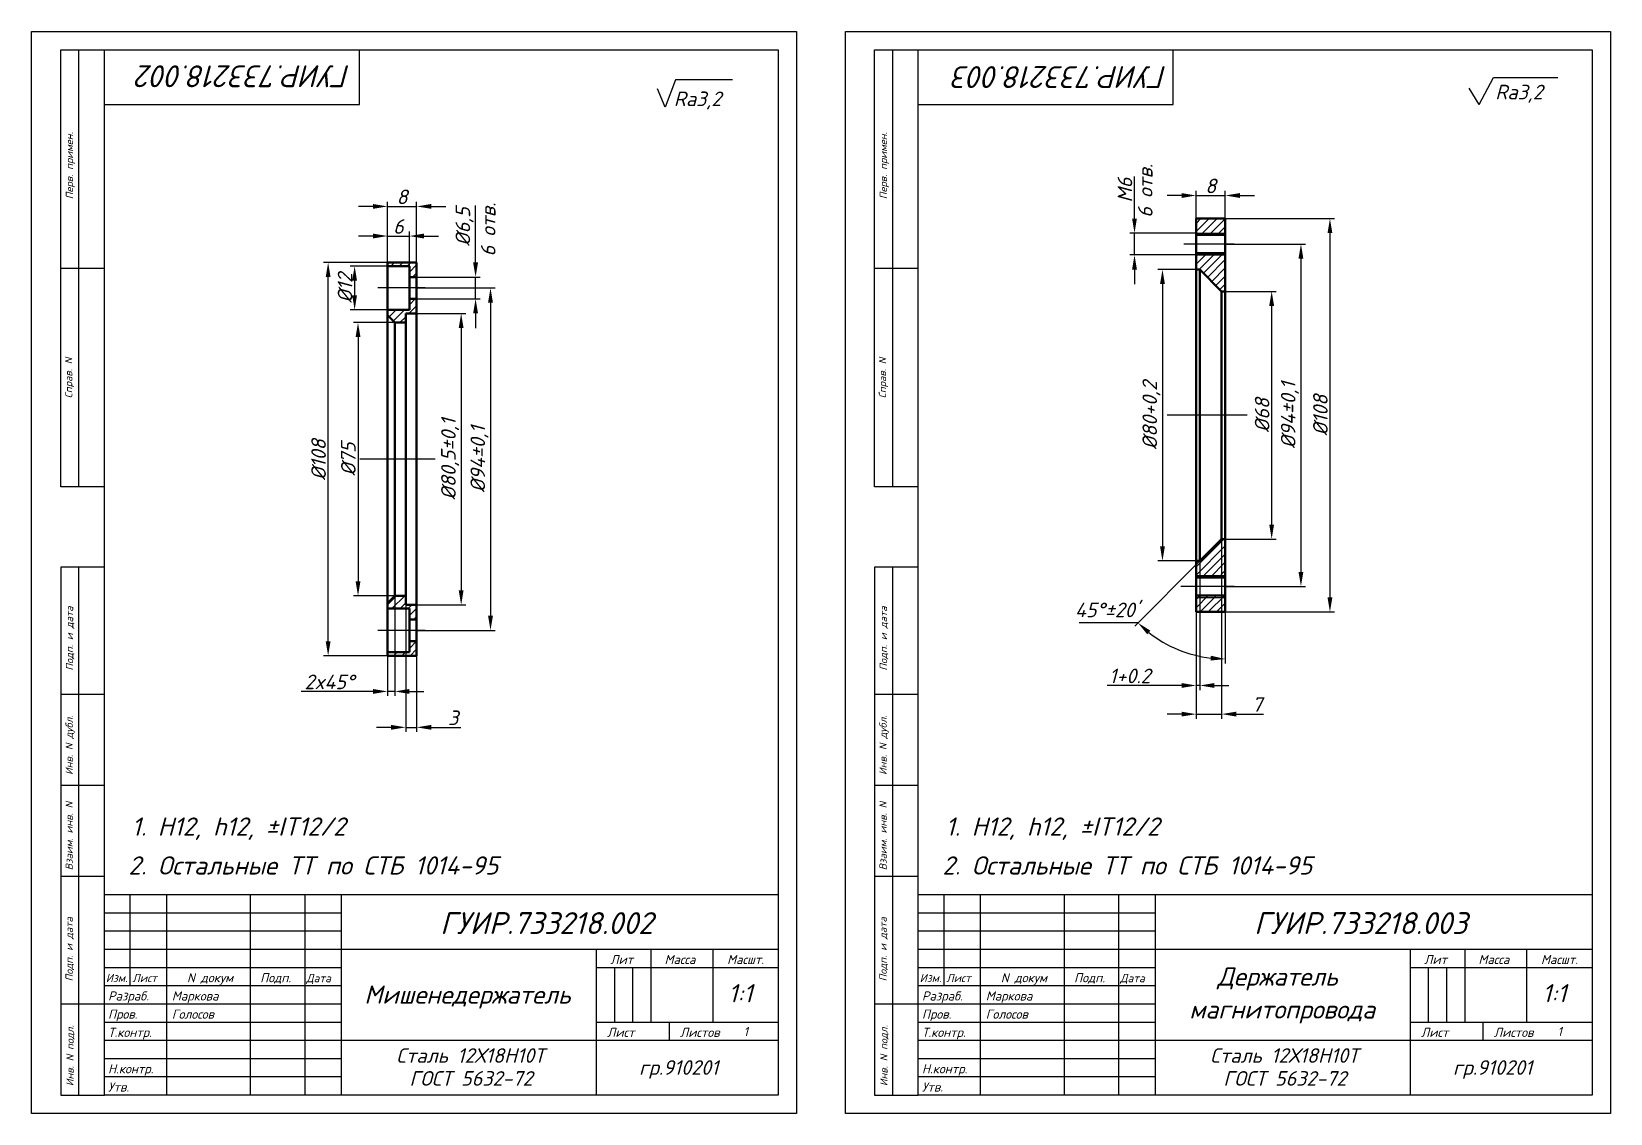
# Model space of a CAD drawing. Header units: millimetres. Extents: x -5427 to 3670, y -5891 to 948.
# Drawn here: x 1374.6 to 1808, y -550.9 to -253.9 of the extents above; entities that cross this region are included whole.
import ezdxf
from ezdxf.enums import TextEntityAlignment as Align

# ---------------------------------------------------------------- set-up
doc = ezdxf.new("R2010")
doc.units = ezdxf.units.MM
doc.header["$MEASUREMENT"] = 0
doc.linetypes.add('ACAD_ISO04W100', pattern=[30, 24, -3, 0, -3])
doc.layers.add('оси', color=1, linetype='ACAD_ISO04W100')
doc.layers.add('Толстые', color=7, linetype='Continuous', lineweight=50)
doc.layers.add('Тонкие', color=140, linetype='Continuous', lineweight=25)
doc.styles.get("Standard").update_dxf_attribs({"font": 'isocpeui.ttf'})
doc.styles.add('Для рамки', font='simplex.shx', dxfattribs={"oblique": 15, "height": 4})
doc.dimstyles.new('ISO-25', dxfattribs={"dimtxt": 4, "dimasz": 4, "dimexe": 1.25, "dimexo": 0, "dimtad": 1, "dimtxsty": 'Standard', "dimcen": 2.5, "dimadec": 0, "dimazin": 0, "dimtfac": 1, "dimtmove": 0, "dimatfit": 3, "dimfxl": 1, "dimarcsym": 0})

# ---------------------------------------------------------------- blocks, each defined once
blk = doc.blocks.new('*D19')
at = {"layer": 'Defpoints', "color": 0, "transparency": 16777216}
for p in [(1474.33, -333.78), (1464.23, -408.78), (1474.33, -408.78)]:
    blk.add_point(p, dxfattribs=at)
at = {"layer": 'Тонкие', "color": 0, "lineweight": -2, "transparency": 16777216}
for p, q in [((1474.33, -333.78), (1462.98, -333.78)), ((1464.23, -337.78), (1464.23, -404.78)), ((1474.33, -408.78), (1462.98, -408.78))]:
    blk.add_line(p, q, dxfattribs=at)
at = {"layer": 'Тонкие', "color": 0, "transparency": 16777216}
for points in [[(1463.57, -337.78), (1464.9, -337.78), (1464.23, -333.78)], [(1463.57, -404.78), (1464.9, -404.78), (1464.23, -408.78)]]:
    blk.add_solid(points, dxfattribs=at)
at = {"layer": 'Тонкие', "color": 0, "transparency": 16777216, "insert": (1461.58, -371.28), "char_height": 4, "attachment_point": 5, "rotation": 90}
blk.add_mtext('%%c75', dxfattribs=at)
blk = doc.blocks.new('*D20')
at = {"layer": 'Defpoints', "color": 0, "transparency": 16777216}
for p in [(1480.33, -331.28), (1480.33, -411.28), (1492.55, -411.28)]:
    blk.add_point(p, dxfattribs=at)
at = {"layer": 'Тонкие', "color": 0, "lineweight": -2, "transparency": 16777216}
for p, q in [((1480.33, -331.28), (1493.8, -331.28)), ((1492.55, -335.28), (1492.55, -407.28)), ((1480.33, -411.28), (1493.8, -411.28))]:
    blk.add_line(p, q, dxfattribs=at)
at = {"layer": 'Тонкие', "color": 0, "transparency": 16777216}
for points in [[(1491.88, -335.28), (1493.21, -335.28), (1492.55, -331.28)], [(1491.88, -407.28), (1493.21, -407.28), (1492.55, -411.28)]]:
    blk.add_solid(points, dxfattribs=at)
at = {"layer": 'Тонкие', "color": 0, "transparency": 16777216, "insert": (1489.52, -371.28), "char_height": 4, "attachment_point": 5, "rotation": 90}
blk.add_mtext('%%c80,5%%p0,1', dxfattribs=at)
blk = doc.blocks.new('*D21')
at = {"layer": 'Defpoints', "color": 0, "transparency": 16777216}
for p in [(1480.33, -324.28), (1480.33, -418.28), (1500.6, -418.28)]:
    blk.add_point(p, dxfattribs=at)
at = {"layer": 'Тонкие', "color": 0, "lineweight": -2, "transparency": 16777216}
for p, q in [((1480.33, -324.28), (1501.85, -324.28)), ((1500.6, -328.28), (1500.6, -414.28)), ((1480.33, -418.28), (1501.85, -418.28))]:
    blk.add_line(p, q, dxfattribs=at)
at = {"layer": 'Тонкие', "color": 0, "transparency": 16777216}
for points in [[(1499.93, -328.28), (1501.27, -328.28), (1500.6, -324.28)], [(1499.93, -414.28), (1501.27, -414.28), (1500.6, -418.28)]]:
    blk.add_solid(points, dxfattribs=at)
at = {"layer": 'Тонкие', "color": 0, "transparency": 16777216, "insert": (1497.58, -371.28), "char_height": 4, "attachment_point": 5, "rotation": 90}
blk.add_mtext('%%c94%%p0,1', dxfattribs=at)
blk = doc.blocks.new('*D22')
at = {"layer": 'Defpoints', "color": 0, "transparency": 16777216}
for p in [(1472.33, -410.78), (1474.33, -408.78), (1474.33, -435.04)]:
    blk.add_point(p, dxfattribs=at)
at = {"layer": 'Тонкие', "color": 0, "lineweight": -2, "transparency": 16777216}
for p, q in [((1472.33, -410.78), (1472.33, -436.29)), ((1474.33, -408.78), (1474.33, -436.29)), ((1468.33, -435.04), (1448.63, -435.04)), ((1474.33, -435.04), (1472.33, -435.04)), ((1478.33, -435.04), (1482.33, -435.04))]:
    blk.add_line(p, q, dxfattribs=at)
at = {"layer": 'Тонкие', "color": 0, "transparency": 16777216}
for points in [[(1468.33, -434.37), (1468.33, -435.71), (1472.33, -435.04)], [(1478.33, -434.37), (1478.33, -435.71), (1474.33, -435.04)]]:
    blk.add_solid(points, dxfattribs=at)
at = {"layer": 'Тонкие', "color": 0, "transparency": 16777216, "insert": (1456.38, -432.42), "char_height": 4, "attachment_point": 5}
blk.add_mtext('2x45%%d', dxfattribs=at)
blk = doc.blocks.new('*D23')
at = {"layer": 'Defpoints', "color": 0, "transparency": 16777216}
for p in [(1472.33, -318.28), (1463.3, -330.28), (1472.48, -330.28)]:
    blk.add_point(p, dxfattribs=at)
at = {"layer": 'Тонкие', "color": 0, "lineweight": -2, "transparency": 16777216}
for p, q in [((1472.33, -318.28), (1462.05, -318.28)), ((1463.3, -322.28), (1463.3, -326.28)), ((1472.48, -330.28), (1462.05, -330.28))]:
    blk.add_line(p, q, dxfattribs=at)
at = {"layer": 'Тонкие', "color": 0, "transparency": 16777216}
for points in [[(1462.63, -322.28), (1463.96, -322.28), (1463.3, -318.28)], [(1462.63, -326.28), (1463.96, -326.28), (1463.3, -330.28)]]:
    blk.add_solid(points, dxfattribs=at)
at = {"layer": 'Тонкие', "color": 0, "transparency": 16777216, "insert": (1460.67, -324.28), "char_height": 4, "attachment_point": 5, "rotation": 90}
blk.add_mtext('%%c12', dxfattribs=at)
blk = doc.blocks.new('*D24')
at = {"layer": 'Defpoints', "color": 0, "transparency": 16777216}
for p in [(1480.33, -321.28), (1480.33, -327.28), (1496.51, -327.28)]:
    blk.add_point(p, dxfattribs=at)
at = {"layer": 'Тонкие', "color": 0, "lineweight": -2, "transparency": 16777216}
for p, q in [((1496.51, -317.28), (1496.51, -301.63)), ((1480.33, -321.28), (1497.76, -321.28)), ((1496.51, -327.28), (1496.51, -321.28)), ((1480.33, -327.28), (1497.76, -327.28)), ((1496.51, -331.28), (1496.51, -335.28))]:
    blk.add_line(p, q, dxfattribs=at)
at = {"layer": 'Тонкие', "color": 0, "transparency": 16777216}
for points in [[(1495.84, -317.28), (1497.18, -317.28), (1496.51, -321.28)], [(1495.84, -331.28), (1497.18, -331.28), (1496.51, -327.28)]]:
    blk.add_solid(points, dxfattribs=at)
at = {"layer": 'Тонкие', "color": 0, "transparency": 16777216, "insert": (1493.49, -307.44), "char_height": 4, "attachment_point": 5, "rotation": 90}
blk.add_mtext('%%c6,5', dxfattribs=at)
blk = doc.blocks.new('*D25')
at = {"layer": 'Defpoints', "color": 0, "transparency": 16777216}
for p in [(1478.33, -310.02), (1472.33, -317.28), (1478.33, -318.28)]:
    blk.add_point(p, dxfattribs=at)
at = {"layer": 'Тонкие', "color": 0, "lineweight": -2, "transparency": 16777216}
for p, q in [((1468.33, -310.02), (1464.33, -310.02)), ((1472.33, -317.28), (1472.33, -308.77)), ((1472.33, -310.02), (1478.33, -310.02)), ((1478.33, -318.28), (1478.33, -308.77)), ((1482.33, -310.02), (1486.33, -310.02))]:
    blk.add_line(p, q, dxfattribs=at)
at = {"layer": 'Тонкие', "color": 0, "transparency": 16777216}
for points in [[(1468.33, -309.35), (1468.33, -310.69), (1472.33, -310.02)], [(1482.33, -309.35), (1482.33, -310.69), (1478.33, -310.02)]]:
    blk.add_solid(points, dxfattribs=at)
at = {"layer": 'Тонкие', "color": 0, "transparency": 16777216, "insert": (1475.33, -307.4), "char_height": 4, "attachment_point": 5}
blk.add_mtext('6', dxfattribs=at)
blk = doc.blocks.new('*D26')
at = {"layer": 'Defpoints', "color": 0, "transparency": 16777216}
for p in [(1480.33, -301.89), (1472.33, -317.28), (1480.33, -317.28)]:
    blk.add_point(p, dxfattribs=at)
at = {"layer": 'Тонкие', "color": 0, "lineweight": -2, "transparency": 16777216}
for p, q in [((1468.33, -301.89), (1464.33, -301.89)), ((1472.33, -317.28), (1472.33, -300.64)), ((1472.33, -301.89), (1480.33, -301.89)), ((1480.33, -317.28), (1480.33, -300.64)), ((1484.33, -301.89), (1488.33, -301.89))]:
    blk.add_line(p, q, dxfattribs=at)
at = {"layer": 'Тонкие', "color": 0, "transparency": 16777216}
for points in [[(1468.33, -301.22), (1468.33, -302.55), (1472.33, -301.89)], [(1484.33, -301.22), (1484.33, -302.55), (1480.33, -301.89)]]:
    blk.add_solid(points, dxfattribs=at)
at = {"layer": 'Тонкие', "color": 0, "transparency": 16777216, "insert": (1476.33, -299.26), "char_height": 4, "attachment_point": 5}
blk.add_mtext('8', dxfattribs=at)
blk = doc.blocks.new('*D29')
at = {"layer": 'Defpoints', "color": 0, "transparency": 16777216}
for p in [(1702.32, -325.22), (1702.32, -393.22), (1715.05, -393.22)]:
    blk.add_point(p, dxfattribs=at)
at = {"layer": 'Тонкие', "color": 0, "lineweight": -2, "transparency": 16777216}
for p, q in [((1702.32, -325.22), (1716.3, -325.22)), ((1715.05, -329.22), (1715.05, -389.22)), ((1702.32, -393.22), (1716.3, -393.22))]:
    blk.add_line(p, q, dxfattribs=at)
at = {"layer": 'Тонкие', "color": 0, "transparency": 16777216}
for points in [[(1714.39, -329.22), (1715.72, -329.22), (1715.05, -325.22)], [(1714.39, -389.22), (1715.72, -389.22), (1715.05, -393.22)]]:
    blk.add_solid(points, dxfattribs=at)
at = {"layer": 'Тонкие', "color": 0, "transparency": 16777216, "insert": (1712.43, -359.22), "char_height": 4, "attachment_point": 5, "rotation": 90}
blk.add_mtext('%%c68', dxfattribs=at)
blk = doc.blocks.new('*D30')
at = {"layer": 'Defpoints', "color": 0, "transparency": 16777216}
for p in [(1702.32, -312.22), (1702.32, -406.22), (1723.09, -406.22)]:
    blk.add_point(p, dxfattribs=at)
at = {"layer": 'Тонкие', "color": 0, "lineweight": -2, "transparency": 16777216}
for p, q in [((1702.32, -312.22), (1724.34, -312.22)), ((1723.09, -316.22), (1723.09, -402.22)), ((1702.32, -406.22), (1724.34, -406.22))]:
    blk.add_line(p, q, dxfattribs=at)
at = {"layer": 'Тонкие', "color": 0, "transparency": 16777216}
for points in [[(1722.42, -316.22), (1723.75, -316.22), (1723.09, -312.22)], [(1722.42, -402.22), (1723.75, -402.22), (1723.09, -406.22)]]:
    blk.add_solid(points, dxfattribs=at)
at = {"layer": 'Тонкие', "color": 0, "transparency": 16777216, "insert": (1720.06, -359.22), "char_height": 4, "attachment_point": 5, "rotation": 90}
blk.add_mtext('%%c94%%p0,1', dxfattribs=at)
blk = doc.blocks.new('*D31')
at = {"layer": 'Defpoints', "color": 0, "transparency": 16777216}
for p in [(1702.32, -305.22), (1702.32, -413.22), (1731.05, -413.22)]:
    blk.add_point(p, dxfattribs=at)
at = {"layer": 'Тонкие', "color": 0, "lineweight": -2, "transparency": 16777216}
for p, q in [((1702.32, -305.22), (1732.3, -305.22)), ((1731.05, -309.22), (1731.05, -409.22)), ((1702.32, -413.22), (1732.3, -413.22))]:
    blk.add_line(p, q, dxfattribs=at)
at = {"layer": 'Тонкие', "color": 0, "transparency": 16777216}
for points in [[(1730.39, -309.22), (1731.72, -309.22), (1731.05, -305.22)], [(1730.39, -409.22), (1731.72, -409.22), (1731.05, -413.22)]]:
    blk.add_solid(points, dxfattribs=at)
at = {"layer": 'Тонкие', "color": 0, "transparency": 16777216, "insert": (1728.43, -359.22), "char_height": 4, "attachment_point": 5, "rotation": 90}
blk.add_mtext('%%c108', dxfattribs=at)
blk = doc.blocks.new('*D32')
at = {"layer": 'Defpoints', "color": 0, "transparency": 16777216}
for p in [(1694.32, -319.22), (1685.07, -399.22), (1694.32, -399.22)]:
    blk.add_point(p, dxfattribs=at)
at = {"layer": 'Тонкие', "color": 0, "lineweight": -2, "transparency": 16777216}
for p, q in [((1694.32, -319.22), (1683.82, -319.22)), ((1685.07, -323.22), (1685.07, -395.22)), ((1694.32, -399.22), (1683.82, -399.22))]:
    blk.add_line(p, q, dxfattribs=at)
at = {"layer": 'Тонкие', "color": 0, "transparency": 16777216}
for points in [[(1684.41, -323.22), (1685.74, -323.22), (1685.07, -319.22)], [(1684.41, -395.22), (1685.74, -395.22), (1685.07, -399.22)]]:
    blk.add_solid(points, dxfattribs=at)
at = {"layer": 'Тонкие', "color": 0, "transparency": 16777216, "insert": (1682.05, -359.22), "char_height": 4, "attachment_point": 5, "rotation": 90}
blk.add_mtext('%%c80+0,2', dxfattribs=at)
blk = doc.blocks.new('*D33')
at = {"layer": 'Defpoints', "color": 0, "transparency": 16777216}
for p in [(1677.4, -309.22), (1694.32, -309.22), (1694.32, -315.22)]:
    blk.add_point(p, dxfattribs=at)
at = {"layer": 'Тонкие', "color": 0, "lineweight": -2, "transparency": 16777216}
for p, q in [((1677.4, -305.22), (1677.4, -293.63)), ((1694.32, -309.22), (1676.15, -309.22)), ((1677.4, -315.22), (1677.4, -309.22)), ((1694.32, -315.22), (1676.15, -315.22)), ((1677.4, -319.22), (1677.4, -323.22))]:
    blk.add_line(p, q, dxfattribs=at)
at = {"layer": 'Тонкие', "color": 0, "transparency": 16777216}
for points in [[(1676.73, -305.22), (1678.06, -305.22), (1677.4, -309.22)], [(1676.73, -319.22), (1678.06, -319.22), (1677.4, -315.22)]]:
    blk.add_solid(points, dxfattribs=at)
at = {"layer": 'Тонкие', "color": 0, "transparency": 16777216, "insert": (1674.77, -297.42), "char_height": 4, "attachment_point": 5, "rotation": 90}
blk.add_mtext('M6', dxfattribs=at)
blk = doc.blocks.new('*D34')
at = {"layer": 'Defpoints', "color": 0, "transparency": 16777216}
for p in [(1695.32, -399.22), (1694.32, -413.22), (1695.32, -433.4)]:
    blk.add_point(p, dxfattribs=at)
at = {"layer": 'Тонкие', "color": 0, "lineweight": -2, "transparency": 16777216}
for p, q in [((1695.32, -399.22), (1695.32, -434.65)), ((1694.32, -413.22), (1694.32, -434.65)), ((1690.32, -433.4), (1669.89, -433.4)), ((1695.32, -433.4), (1694.32, -433.4)), ((1699.32, -433.4), (1703.32, -433.4))]:
    blk.add_line(p, q, dxfattribs=at)
at = {"layer": 'Тонкие', "color": 0, "transparency": 16777216}
for points in [[(1690.32, -432.74), (1690.32, -434.07), (1694.32, -433.4)], [(1699.32, -432.74), (1699.32, -434.07), (1695.32, -433.4)]]:
    blk.add_solid(points, dxfattribs=at)
at = {"layer": 'Тонкие', "color": 0, "transparency": 16777216, "insert": (1676.12, -430.78), "char_height": 4, "attachment_point": 5}
blk.add_mtext('1+0.2', dxfattribs=at)
blk = doc.blocks.new('*D35')
at = {"layer": 'Defpoints', "color": 0, "transparency": 16777216}
for p in [(1701.32, -393.22), (1694.32, -413.22), (1701.32, -441.27)]:
    blk.add_point(p, dxfattribs=at)
at = {"layer": 'Тонкие', "color": 0, "lineweight": -2, "transparency": 16777216}
for p, q in [((1701.32, -393.22), (1701.32, -442.52)), ((1694.32, -413.22), (1694.32, -442.52)), ((1690.32, -441.27), (1686.32, -441.27)), ((1694.32, -441.27), (1701.32, -441.27)), ((1705.32, -441.27), (1712.77, -441.27))]:
    blk.add_line(p, q, dxfattribs=at)
at = {"layer": 'Тонкие', "color": 0, "transparency": 16777216}
for points in [[(1690.32, -440.6), (1690.32, -441.93), (1694.32, -441.27)], [(1705.32, -440.6), (1705.32, -441.93), (1701.32, -441.27)]]:
    blk.add_solid(points, dxfattribs=at)
at = {"layer": 'Тонкие', "color": 0, "transparency": 16777216, "insert": (1711.04, -438.62), "char_height": 4, "attachment_point": 5}
blk.add_mtext('7', dxfattribs=at)
blk = doc.blocks.new('*D36')
at = {"layer": 'Defpoints', "color": 0, "transparency": 16777216}
for p in [(1702.32, -298.89), (1694.32, -305.22), (1702.32, -305.22)]:
    blk.add_point(p, dxfattribs=at)
at = {"layer": 'Тонкие', "color": 0, "lineweight": -2, "transparency": 16777216}
for p, q in [((1690.32, -298.89), (1686.32, -298.89)), ((1694.32, -305.22), (1694.32, -297.64)), ((1694.32, -298.89), (1702.32, -298.89)), ((1702.32, -305.22), (1702.32, -297.64)), ((1706.32, -298.89), (1710.32, -298.89))]:
    blk.add_line(p, q, dxfattribs=at)
at = {"layer": 'Тонкие', "color": 0, "transparency": 16777216}
for points in [[(1690.32, -298.23), (1690.32, -299.56), (1694.32, -298.89)], [(1706.32, -298.23), (1706.32, -299.56), (1702.32, -298.89)]]:
    blk.add_solid(points, dxfattribs=at)
at = {"layer": 'Тонкие', "color": 0, "transparency": 16777216, "insert": (1698.32, -296.27), "char_height": 4, "attachment_point": 5}
blk.add_mtext('8', dxfattribs=at)
blk = doc.blocks.new('*D93')
at = {"layer": 'Defpoints', "color": 0, "transparency": 16777216}
for p in [(1477.33, -411.28), (1480.33, -411.28), (1477.33, -444.9)]:
    blk.add_point(p, dxfattribs=at)
at = {"layer": 'Тонкие', "color": 0, "lineweight": -2, "transparency": 16777216}
for p, q in [((1477.33, -411.28), (1477.33, -446.15)), ((1480.33, -411.28), (1480.33, -446.15)), ((1473.33, -444.9), (1469.33, -444.9)), ((1477.33, -444.9), (1480.33, -444.9)), ((1484.33, -444.9), (1492.42, -444.9))]:
    blk.add_line(p, q, dxfattribs=at)
at = {"layer": 'Тонкие', "color": 0, "transparency": 16777216}
for points in [[(1473.33, -444.23), (1473.33, -445.56), (1477.33, -444.9)], [(1484.33, -444.23), (1484.33, -445.56), (1480.33, -444.9)]]:
    blk.add_solid(points, dxfattribs=at)
at = {"layer": 'Тонкие', "color": 0, "transparency": 16777216, "insert": (1490.37, -442.27), "char_height": 4, "attachment_point": 5}
blk.add_mtext('3', dxfattribs=at)
blk = doc.blocks.new('*D371')
at = {"layer": 'Defpoints', "color": 0, "transparency": 16777216}
for p in [(1456.03, -317.28), (1472.33, -317.28), (1472.33, -425.28)]:
    blk.add_point(p, dxfattribs=at)
at = {"layer": 'Тонкие', "color": 0, "lineweight": -2, "transparency": 16777216}
for p, q in [((1472.33, -317.28), (1454.78, -317.28)), ((1456.03, -421.28), (1456.03, -321.28)), ((1472.33, -425.28), (1454.78, -425.28))]:
    blk.add_line(p, q, dxfattribs=at)
at = {"layer": 'Тонкие', "color": 0, "transparency": 16777216}
for points in [[(1455.37, -321.28), (1456.7, -321.28), (1456.03, -317.28)], [(1455.37, -421.28), (1456.7, -421.28), (1456.03, -425.28)]]:
    blk.add_solid(points, dxfattribs=at)
at = {"layer": 'Тонкие', "color": 0, "transparency": 16777216, "insert": (1453.41, -371.45), "char_height": 4, "attachment_point": 5, "rotation": 90}
blk.add_mtext('%%c108', dxfattribs=at)

msp = doc.modelspace()

# ---------------------------------------------------------------- hatches: boundary and pattern name
at = {"layer": 'Тонкие'}
h = msp.add_hatch(dxfattribs=at)
h.set_pattern_fill('ANSI31', color=256, scale=0.5, style=0)
h.set_pattern_definition([(45, (-4741.943, 807.3483), (-1.122532, 1.122532), [])])
h.paths.add_polyline_path([(1702.316, -305.216), (1694.317, -305.216), (1694.317, -309.216), (1702.316, -309.216)])
h.paths.add_polyline_path([(1702.316, -315.216), (1694.317, -315.216), (1694.317, -319.216), (1695.317, -319.216), (1701.317, -325.216), (1702.316, -325.216)])
h.paths.add_polyline_path([(1702.316, -393.216), (1701.317, -393.216), (1695.317, -399.216), (1695.317, -399.216), (1694.317, -399.216), (1694.317, -403.216), (1702.316, -403.216)])
h.paths.add_polyline_path([(1702.316, -409.216), (1694.317, -409.216), (1694.317, -413.216), (1702.316, -413.216)])
h.paths.add_polyline_path([(1702.316, -309.216), (1694.317, -309.216), (1694.317, -309.716), (1702.316, -309.716)])
h.paths.add_polyline_path([(1702.316, -314.716), (1694.317, -314.716), (1694.317, -315.216), (1702.316, -315.216)])
h.paths.add_polyline_path([(1702.316, -403.216), (1694.317, -403.216), (1694.317, -403.716), (1702.316, -403.716)])
h.paths.add_polyline_path([(1702.316, -408.716), (1694.317, -408.716), (1694.317, -409.216), (1702.316, -409.216)])
h = msp.add_hatch(dxfattribs=at)
h.set_pattern_fill('ANSI31', color=256, scale=0.5, style=0)
h.set_pattern_definition([(45, (-3870.6944, 830.4975), (-1.122532, 1.122532), [])])
h.paths.add_polyline_path([(1480.331, -317.283), (1472.331, -317.283), (1472.331, -318.283), (1478.331, -318.283), (1478.331, -321.283), (1480.331, -321.283)])
h.paths.add_polyline_path([(1480.331, -331.283), (1480.331, -327.283), (1478.331, -327.283), (1478.331, -330.283), (1472.331, -330.283), (1472.331, -331.783), (1474.331, -333.783), (1477.331, -333.783), (1477.331, -331.283)])
h.paths.add_polyline_path([(1478.331, -412.283), (1478.331, -415.283), (1480.331, -415.283), (1480.331, -411.283), (1477.331, -411.283), (1477.331, -408.783), (1474.331, -408.783), (1472.331, -410.783), (1472.331, -412.283)])
h.paths.add_polyline_path([(1480.331, -425.283), (1480.331, -421.283), (1478.331, -421.283), (1478.331, -424.283), (1472.331, -424.283), (1472.331, -425.283)])

# ---------------------------------------------------------------- linework, layer by layer
for p, q in [((1374.616, -550.888), (1374.616, -253.888)), ((1374.616, -253.888), (1584.616, -253.888)), ((1584.616, -253.888), (1584.616, -550.888)), ((1598.049, -550.888), (1598.049, -253.888)), ((1598.049, -253.888), (1808.049, -253.888)), ((1808.049, -253.888), (1808.049, -550.888)), ((1382.616, -378.888), (1382.616, -258.888)), ((1382.616, -258.888), (1394.616, -258.888)), ((1387.616, -378.888), (1387.616, -258.888)), ((1394.616, -545.888), (1394.616, -258.888)), ((1394.616, -258.888), (1579.616, -258.888)), ((1464.616, -273.888), (1464.616, -258.888)), ((1579.616, -258.888), (1579.616, -545.888)), ((1606.049, -378.888), (1606.049, -258.888)), ((1606.049, -258.888), (1618.049, -258.888)), ((1611.049, -378.888), (1611.049, -258.888)), ((1618.049, -545.888), (1618.049, -258.888)), ((1618.049, -258.888), (1803.049, -258.888)), ((1688.049, -273.888), (1688.049, -258.888)), ((1803.049, -258.888), (1803.049, -545.888)), ((1394.616, -273.888), (1464.616, -273.888)), ((1618.049, -273.888), (1688.049, -273.888)), ((1394.616, -318.888), (1382.616, -318.888)), ((1618.049, -318.888), (1606.049, -318.888)), ((1394.616, -378.888), (1382.616, -378.888)), ((1618.049, -378.888), (1606.049, -378.888)), ((1382.616, -400.888), (1382.616, -545.888)), ((1394.616, -400.888), (1382.616, -400.888)), ((1387.616, -545.888), (1387.616, -400.888)), ((1606.049, -400.888), (1606.049, -545.888)), ((1618.049, -400.888), (1606.049, -400.888)), ((1611.049, -545.888), (1611.049, -400.888)), ((1394.616, -435.888), (1382.616, -435.888)), ((1618.049, -435.888), (1606.049, -435.888)), ((1394.616, -460.888), (1382.616, -460.888)), ((1618.049, -460.888), (1606.049, -460.888)), ((1394.616, -485.888), (1382.616, -485.888)), ((1618.049, -485.888), (1606.049, -485.888)), ((1579.616, -490.888), (1394.616, -490.888)), ((1401.616, -490.888), (1401.616, -515.888)), ((1401.616, -490.888), (1401.616, -515.888)), ((1411.616, -490.888), (1411.616, -545.888)), ((1411.616, -490.888), (1411.616, -545.888)), ((1434.616, -490.888), (1434.616, -545.888)), ((1434.616, -490.888), (1434.616, -545.888)), ((1449.616, -490.888), (1449.616, -545.888)), ((1449.616, -490.888), (1449.616, -545.888)), ((1459.616, -490.888), (1459.616, -545.888)), ((1459.616, -490.888), (1459.616, -545.888)), ((1803.049, -490.888), (1618.049, -490.888)), ((1625.049, -490.888), (1625.049, -515.888)), ((1625.049, -490.888), (1625.049, -515.888)), ((1635.049, -490.888), (1635.049, -545.888)), ((1635.049, -490.888), (1635.049, -545.888)), ((1658.049, -490.888), (1658.049, -545.888)), ((1658.049, -490.888), (1658.049, -545.888)), ((1673.049, -490.888), (1673.049, -545.888)), ((1673.049, -490.888), (1673.049, -545.888)), ((1683.049, -490.888), (1683.049, -545.888)), ((1683.049, -490.888), (1683.049, -545.888)), ((1579.616, -505.888), (1459.616, -505.888)), ((1529.616, -505.888), (1529.616, -545.888)), ((1529.616, -505.888), (1529.616, -545.888)), ((1544.616, -505.888), (1544.616, -525.888)), ((1544.616, -505.888), (1544.616, -525.888)), ((1561.616, -505.888), (1561.616, -525.888)), ((1561.616, -505.888), (1561.616, -525.888)), ((1803.049, -505.888), (1683.049, -505.888)), ((1753.049, -505.888), (1753.049, -545.888)), ((1753.049, -505.888), (1753.049, -545.888)), ((1768.049, -505.888), (1768.049, -525.888)), ((1768.049, -505.888), (1768.049, -525.888)), ((1785.049, -505.888), (1785.049, -525.888)), ((1785.049, -505.888), (1785.049, -525.888)), ((1459.616, -510.888), (1394.616, -510.888)), ((1579.616, -510.888), (1529.616, -510.888)), ((1683.049, -510.888), (1618.049, -510.888)), ((1803.049, -510.888), (1753.049, -510.888)), ((1459.616, -515.888), (1394.616, -515.888)), ((1459.616, -515.888), (1394.616, -515.888)), ((1683.049, -515.888), (1618.049, -515.888)), ((1683.049, -515.888), (1618.049, -515.888)), ((1394.616, -520.888), (1382.616, -520.888)), ((1618.049, -520.888), (1606.049, -520.888)), ((1579.616, -525.888), (1529.616, -525.888)), ((1579.616, -525.888), (1529.616, -525.888)), ((1549.616, -525.888), (1549.616, -530.888)), ((1549.616, -525.888), (1549.616, -530.888)), ((1803.049, -525.888), (1753.049, -525.888)), ((1803.049, -525.888), (1753.049, -525.888)), ((1773.049, -525.888), (1773.049, -530.888)), ((1773.049, -525.888), (1773.049, -530.888)), ((1579.616, -530.888), (1459.616, -530.888)), ((1579.616, -530.888), (1459.616, -530.888)), ((1803.049, -530.888), (1683.049, -530.888)), ((1803.049, -530.888), (1683.049, -530.888)), ((1382.616, -545.888), (1394.616, -545.888)), ((1579.616, -545.888), (1394.616, -545.888)), ((1606.049, -545.888), (1618.049, -545.888)), ((1803.049, -545.888), (1618.049, -545.888)), ((1584.616, -550.888), (1374.616, -550.888)), ((1808.049, -550.888), (1598.049, -550.888))]:
    msp.add_line(p, q)
at = {"layer": 'оси'}
for p, q in [((1704.773, -312.216), (1690.951, -312.216)), ((1482.675, -324.283), (1469.64, -324.283)), ((1708.334, -359.216), (1686.341, -359.216)), ((1485.388, -371.283), (1464.69, -371.283)), ((1704.773, -406.216), (1690.122, -406.216)), ((1482.675, -418.283), (1469.64, -418.283))]:
    msp.add_line(p, q, dxfattribs=at)
at = {"layer": 'Толстые'}
for p, q in [((1694.317, -413.216), (1694.317, -305.216)), ((1694.317, -305.216), (1702.316, -305.216)), ((1702.316, -305.216), (1702.316, -413.216)), ((1702.317, -309.716), (1694.317, -309.716)), ((1702.317, -314.716), (1694.317, -314.716)), ((1472.331, -425.283), (1472.331, -317.283)), ((1472.331, -317.283), (1480.331, -317.283)), ((1472.331, -318.283), (1478.331, -318.283)), ((1478.331, -318.283), (1478.331, -330.283)), ((1480.331, -425.283), (1480.331, -317.283)), ((1695.317, -319.216), (1694.317, -319.216)), ((1695.317, -319.216), (1701.317, -325.216)), ((1695.317, -319.216), (1695.317, -399.216)), ((1480.331, -321.283), (1478.331, -321.283)), ((1480.331, -327.283), (1478.331, -327.283)), ((1702.317, -325.216), (1701.317, -325.216)), ((1701.317, -325.216), (1701.317, -393.216)), ((1472.331, -330.283), (1478.331, -330.283)), ((1472.331, -331.783), (1474.331, -333.783)), ((1477.331, -411.283), (1477.331, -331.283)), ((1480.331, -331.283), (1477.331, -331.283)), ((1474.331, -333.783), (1474.331, -408.783)), ((1474.331, -333.783), (1477.331, -333.783)), ((1472.331, -366.283), (1472.331, -413.283)), ((1695.317, -399.216), (1701.317, -393.216)), ((1702.317, -393.216), (1701.317, -393.216)), ((1695.317, -399.216), (1694.317, -399.216)), ((1702.317, -403.716), (1694.317, -403.716)), ((1472.331, -410.783), (1474.331, -408.783)), ((1474.331, -408.783), (1477.331, -408.783)), ((1480.331, -411.283), (1477.331, -411.283)), ((1702.317, -408.716), (1694.317, -408.716)), ((1472.331, -412.283), (1478.331, -412.283)), ((1478.331, -424.283), (1478.331, -412.283)), ((1480.331, -415.283), (1478.331, -415.283)), ((1694.317, -413.216), (1702.316, -413.216)), ((1472.331, -424.283), (1478.331, -424.283)), ((1480.331, -421.283), (1478.331, -421.283)), ((1472.331, -425.283), (1480.331, -425.283))]:
    msp.add_line(p, q, dxfattribs=at)
at = {"layer": 'Тонкие'}
for p, q in [((1551.347, -267.102), (1548.57, -274.615)), ((1567.073, -267.102), (1551.347, -267.102)), ((1771.977, -273.91), (1775.941, -266.485)), ((1775.941, -266.485), (1793.607, -266.489)), ((1548.57, -274.615), (1546.488, -269.645)), ((1771.977, -273.91), (1769.251, -269.455)), ((1694.317, -309.216), (1702.317, -309.216)), ((1694.317, -315.216), (1702.317, -315.216)), ((1695.317, -399.216), (1677.448, -417.084)), ((1694.317, -403.216), (1702.317, -403.216)), ((1694.317, -409.216), (1702.317, -409.216)), ((1702.316, -413.216), (1702.316, -427.385)), ((1678.332, -416.2), (1662.242, -416.2)), ((1459.616, -495.888), (1394.616, -495.888)), ((1683.049, -495.888), (1618.049, -495.888)), ((1459.616, -500.888), (1394.616, -500.888)), ((1683.049, -500.888), (1618.049, -500.888)), ((1459.616, -505.888), (1394.616, -505.888)), ((1683.049, -505.888), (1618.049, -505.888)), ((1534.616, -510.888), (1534.616, -525.888)), ((1534.616, -510.888), (1534.616, -525.888)), ((1539.616, -510.888), (1539.616, -525.888)), ((1539.616, -510.888), (1539.616, -525.888)), ((1758.049, -510.888), (1758.049, -525.888)), ((1758.049, -510.888), (1758.049, -525.888)), ((1763.049, -510.888), (1763.049, -525.888)), ((1763.049, -510.888), (1763.049, -525.888)), ((1459.616, -520.888), (1394.616, -520.888)), ((1459.616, -520.888), (1394.616, -520.888)), ((1683.049, -520.888), (1618.049, -520.888)), ((1683.049, -520.888), (1618.049, -520.888)), ((1459.616, -525.888), (1394.616, -525.888)), ((1459.616, -525.888), (1394.616, -525.888)), ((1683.049, -525.888), (1618.049, -525.888)), ((1683.049, -525.888), (1618.049, -525.888)), ((1459.616, -530.888), (1394.616, -530.888)), ((1459.616, -530.888), (1394.616, -530.888)), ((1683.049, -530.888), (1618.049, -530.888)), ((1683.049, -530.888), (1618.049, -530.888)), ((1459.616, -535.888), (1394.616, -535.888)), ((1459.616, -535.888), (1394.616, -535.888)), ((1683.049, -535.888), (1618.049, -535.888)), ((1683.049, -535.888), (1618.049, -535.888)), ((1459.616, -540.888), (1394.616, -540.888)), ((1459.616, -540.888), (1394.616, -540.888)), ((1683.049, -540.888), (1618.049, -540.888)), ((1683.049, -540.888), (1618.049, -540.888))]:
    msp.add_line(p, q, dxfattribs=at)
msp.add_arc((1702.316, -392.216), 33.918, 231.7608, 263.23921, dxfattribs=at)
for points in [[(1680.88, -419.356), (1681.765, -418.359), (1678.332, -416.2)], [(1698.363, -425.234), (1698.284, -426.565), (1702.316, -426.135)]]:
    msp.add_solid(points, dxfattribs=at)

# ---------------------------------------------------------------- texts
for s, height, rotation, p in [('ГУИР.733218.002', 6, 180, (1462.24, -263.157)), ('ГУИР.733218.003', 6, 180, (1686.43, -263.372)), ('6 отв.', 4, 90, (1682.356, -305)), ('6 отв.', 4, 90, (1501.977, -315.634))]:
    msp.add_text(s, height=height, rotation=rotation, dxfattribs=at).set_placement(p)
for s, height, p in [('Ra3,2', 4, (1776.438, -272.484)), ('Ra3,2', 4, (1550.931, -274.346)), ("45%%d%%p20'", 4, (1661.059, -414.668)), ('1. H12, h12, %%pIT12/2', 5, (1402.121, -474.63)), ('1. H12, h12, %%pIT12/2', 5, (1625.554, -474.63)), ('2. Остальные ТТ по СТБ 1014-95', 5, (1401.222, -485.31)), ('2. Остальные ТТ по СТБ 1014-95', 5, (1624.655, -485.31)), ('ГУИР.733218.002', 6, (1486.78, -501.631)), ('ГУИР.733218.003', 6, (1710.213, -501.631)), ('Держатель', 5, (1700.158, -515.807)), ('Изм.', 2.25, (1394.984, -514.844)), ('Лист', 2.25, (1402.271, -514.844)), ('Дата', 2.25, (1450.02, -514.874)), ('Мишенедержатель', 5, (1465.949, -520.756)), ('1:1', 5, (1565.903, -520.386)), ('Изм.', 2.25, (1618.417, -514.844)), ('Лист', 2.25, (1625.704, -514.844)), ('Дата', 2.25, (1673.453, -514.874)), ('1:1', 5, (1789.336, -520.386)), ('Разраб.', 2.5, (1395.616, -519.888)), ('Маркова', 2.5, (1413.127, -519.888)), ('Разраб.', 2.5, (1619.049, -519.888)), ('Маркова', 2.5, (1636.56, -519.888)), ('Пров.', 2.5, (1395.616, -524.888)), ('Голосов', 2.5, (1413.127, -524.888)), ('Пров.', 2.5, (1619.049, -524.888)), ('Голосов', 2.5, (1636.56, -524.888)), ('магнитопровода', 5, (1692.433, -524.841)), ('Т.контр.', 2.5, (1395.616, -529.888)), ('Лист', 2.5, (1532.616, -529.888)), ('Листов', 2.5, (1552.616, -529.888)), ('1', 2.5, (1570.054, -529.655)), ('Т.контр.', 2.5, (1619.049, -529.888)), ('Лист', 2.5, (1756.049, -529.888)), ('Листов', 2.5, (1776.049, -529.888)), ('1', 2.5, (1793.487, -529.655)), ('Сталь 12Х18Н10Т', 4, (1474.747, -536.998)), ('Сталь 12Х18Н10Т', 4, (1698.18, -536.998)), ('Н.контр.', 2.5, (1395.616, -539.888)), ('гр.910201', 4, (1541.401, -540.286)), ('Н.контр.', 2.5, (1619.049, -539.888)), ('гр.910201', 4, (1764.834, -540.286)), ('ГОСТ 5632-72', 4, (1478.354, -543.278)), ('ГОСТ 5632-72', 4, (1701.787, -543.278)), ('Утв.', 2.5, (1395.616, -544.888)), ('Утв.', 2.5, (1619.049, -544.888))]:
    msp.add_text(s, height=height, dxfattribs=at).set_placement(p)
at = {"layer": 'Тонкие', "linetype": 'Continuous', "style": 'Для рамки', "oblique": 15}
for s, p in [('Перв. примен.', (1386.021, -299.916)), ('Перв. примен.', (1609.454, -299.916)), ('Справ. N', (1385.777, -354.551)), ('Справ. N', (1609.21, -354.551)), ('Подп. и дата', (1386.037, -429.33)), ('Подп. и дата', (1609.47, -429.33)), ('Инв. N дубл.', (1385.939, -457.97)), ('Инв. N дубл.', (1609.372, -457.97)), ('Взаим. инв. N', (1385.939, -484.132)), ('Взаим. инв. N', (1609.372, -484.132)), ('Подп. и дата', (1385.939, -514.632)), ('Подп. и дата', (1609.372, -514.632)), ('Инв. N подл.', (1386.164, -543.403)), ('Инв. N подл.', (1609.597, -543.403))]:
    msp.add_text(s, height=2, rotation=90, dxfattribs=at).set_placement(p)
at = {"layer": 'Тонкие'}
for s, p in [('Лит', (1536.616, -509.888)), ('Масса', (1552.616, -509.888)), ('Масшт.', (1570.616, -509.888)), ('Лит', (1760.049, -509.888)), ('Масса', (1776.049, -509.888)), ('Масшт.', (1794.049, -509.888)), ('N докум', (1423.616, -514.888)), ('Подп.', (1441.616, -514.888)), ('N докум', (1647.049, -514.888)), ('Подп.', (1665.049, -514.888))]:
    msp.add_text(s, height=2.5, dxfattribs=at).set_placement(p, align=Align.CENTER)

# ---------------------------------------------------------------- dimensions: what is measured, and where the dimension line sits
for base, p1, p2, text, picture, middle in [((1677.397, -309.216), (1694.317, -315.216), (1694.317, -309.216), 'M6', '*D33', (1677.397, -297.424)), ((1496.511, -327.283), (1480.331, -321.283), (1480.331, -327.283), '%%c6,5', '*D24', (1496.511, -307.44)), ((1456.034, -317.283), (1472.331, -425.283), (1472.331, -317.283), '%%c108', '*D371', (1456.034, -371.451))]:
    dim = msp.add_linear_dim(base=base, p1=p1, p2=p2, angle=90, text=text, dimstyle='ISO-25', dxfattribs=at)
    dim.commit()
    dim.dimension.update_dxf_attribs({"geometry": picture, "text_midpoint": middle, "dimtype": 160})
for base, p1, p2, picture, middle in [((1702.316, -298.894), (1694.317, -305.216), (1702.316, -305.216), '*D36', (1698.316, -296.269)), ((1480.331, -301.886), (1472.331, -317.283), (1480.331, -317.283), '*D26', (1476.331, -299.261)), ((1478.331, -310.021), (1472.331, -317.283), (1478.331, -318.283), '*D25', (1475.331, -307.396))]:
    dim = msp.add_linear_dim(base=base, p1=p1, p2=p2, dimstyle='ISO-25', dxfattribs=at)
    dim.commit()
    dim.dimension.update_dxf_attribs({"geometry": picture, "text_midpoint": middle})
for base, p1, p2, text, picture, middle in [((1731.052, -413.216), (1702.316, -305.216), (1702.316, -413.216), '%%c108', '*D31', (1728.427, -359.216)), ((1723.086, -406.216), (1702.316, -312.216), (1702.316, -406.216), '%%c94%%p0,1', '*D30', (1720.061, -359.216)), ((1463.296, -330.283), (1472.331, -318.283), (1472.475, -330.283), '%%c12', '*D23', (1460.671, -324.283)), ((1685.073, -399.216), (1694.317, -319.216), (1694.317, -399.216), '%%c80+0,2', '*D32', (1682.048, -359.216)), ((1500.601, -418.283), (1480.331, -324.283), (1480.331, -418.283), '%%c94%%p0,1', '*D21', (1497.576, -371.283)), ((1715.054, -393.216), (1702.317, -325.216), (1702.317, -393.216), '%%c68', '*D29', (1712.429, -359.216)), ((1492.546, -411.283), (1480.331, -331.283), (1480.331, -411.283), '%%c80,5%%p0,1', '*D20', (1489.521, -371.283)), ((1464.233, -408.783), (1474.331, -333.783), (1474.331, -408.783), '%%c75', '*D19', (1461.582, -371.283))]:
    dim = msp.add_linear_dim(base=base, p1=p1, p2=p2, angle=90, text=text, dimstyle='ISO-25', dxfattribs=at)
    dim.commit()
    dim.dimension.update_dxf_attribs({"geometry": picture, "text_midpoint": middle})
for base, p1, p2, picture, middle in [((1701.317, -441.267), (1694.317, -413.216), (1701.317, -393.216), '*D35', (1711.045, -441.267)), ((1477.331, -444.896), (1480.331, -411.283), (1477.331, -411.283), '*D93', (1490.374, -444.896))]:
    dim = msp.add_linear_dim(base=base, p1=p1, p2=p2, dimstyle='ISO-25', dxfattribs=at)
    dim.commit()
    dim.dimension.update_dxf_attribs({"geometry": picture, "text_midpoint": middle, "dimtype": 160})
for base, p1, p2, text, picture, middle in [((1695.317, -433.402), (1694.317, -413.216), (1695.317, -399.216), '1+0.2', '*D34', (1676.118, -433.402)), ((1474.331, -435.041), (1472.331, -410.783), (1474.331, -408.783), '2x45%%d', '*D22', (1456.382, -435.041))]:
    dim = msp.add_linear_dim(base=base, p1=p1, p2=p2, text=text, dimstyle='ISO-25', dxfattribs=at)
    dim.commit()
    dim.dimension.update_dxf_attribs({"geometry": picture, "text_midpoint": middle, "dimtype": 160})

doc.saveas('drawing.dxf')
